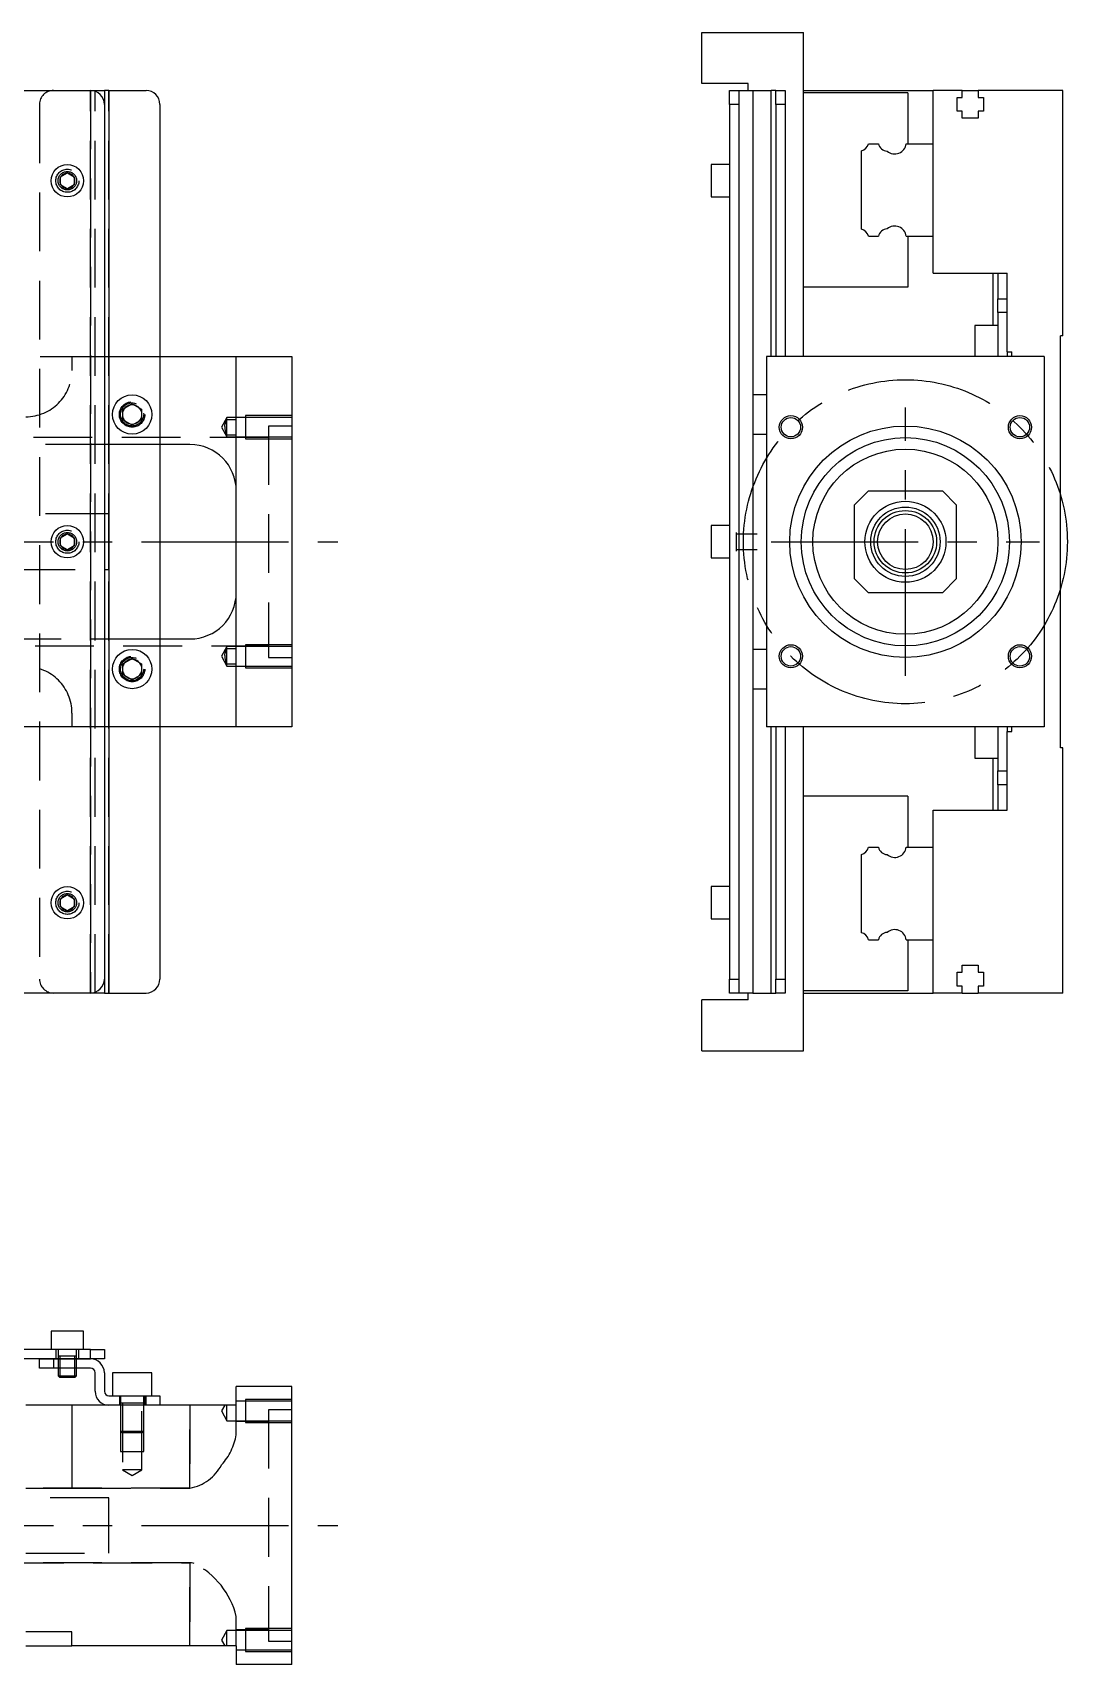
# Model space of a CAD drawing. Extents: x -15 to 642, y -285 to 112.
# Drawn here: x 418.5 to 642.1, y -242.5 to 110 of the extents above; entities that cross this region are included whole.
import ezdxf

# ---------------------------------------------------------------- set-up
doc = ezdxf.new("R2010")
doc.units = 0
doc.linetypes.add('CENTER', pattern=[50.8, 31.75, -6.35, 6.35, -6.35])
doc.linetypes.add('DASHED', pattern=[19.05, 12.7, -6.35])
doc.layers.get('0').update_dxf_attribs({"linetype": 'CONTINUOUS'})
doc.layers.add('CENTER', color=1, linetype='CENTER')

msp = doc.modelspace()

# ---------------------------------------------------------------- linework, layer by layer
at = {"color": 7, "linetype": 'CONTINUOUS'}
for p, q in [((563.1, 110), (585.1, 110)), ((563.1, 99), (563.1, 110)), ((585.1, 40), (585.1, 110)), ((573.1, 99), (563.1, 99)), ((573.1, 97.5), (573.1, 99)), ((3, 97.5), (431, 97.5)), ((431, 97.5), (434, 97.5)), ((434, 97.5), (434, 94.5)), ((435, 97.5), (434, 97.5)), ((435, 97.5), (435, -97.5)), ((435, 97.5), (443, 97.5)), ((569.1, 97.5), (571.1, 97.5)), ((569.1, 94.5), (569.1, 97.5)), ((571.1, 97.5), (574.1, 97.5)), ((571.1, 97.5), (571.1, 94.5)), ((574.1, 97.5), (574.1, 31.75)), ((574.1, 97.5), (578.1, 97.5)), ((578.1, 40), (578.1, 97.5)), ((579.1, 97.5), (578.1, 97.5)), ((579.1, 97.5), (581.1, 97.5)), ((579.1, 94.5), (579.1, 97.5)), ((581.1, 97.5), (581.1, 94.5)), ((585.1, 97.5), (613.1, 97.5)), ((607.6, 97), (585.1, 97)), ((607.6, 97), (607.6, 86)), ((613.1, 86), (613.1, 97.5)), ((619.4, 97.5), (613.1, 97.5)), ((618.25, 96), (619.4, 96)), ((618.25, 93), (618.25, 96)), ((619.4, 97.5), (622.8, 97.5)), ((619.4, 96), (619.4, 97.5)), ((622.8, 97.5), (622.8, 96)), ((641.1, 97.5), (622.8, 97.5)), ((622.8, 96), (623.95, 96)), ((623.95, 96), (623.95, 93)), ((641.1, 44.5), (641.1, 97.5)), ((434, 94.5), (434, -94.5)), ((446, 94.5), (446, -94.5)), ((571.1, 94.5), (569.1, 94.5)), ((569.1, 94.5), (569.1, -94.5)), ((571.1, 94.5), (571.1, -94.5)), ((581.1, 94.5), (579.1, 94.5)), ((579.1, 94.5), (579.1, 40)), ((580.2, 94.500006), (580.2, 94.499148)), ((581.1, 94.5), (581.1, 40)), ((619.4, 93), (618.25, 93)), ((619.4, 91.5), (619.4, 93)), ((622.8, 93), (622.8, 91.5)), ((623.95, 93), (622.8, 93)), ((622.8, 91.5), (619.4, 91.5)), ((599.139608, 86), (601.260392, 86)), ((607.281934, 86), (613.1, 86)), ((613.1, 66), (613.1, 86)), ((613.1, 66), (613.1, 86)), ((565.1, 81.5), (565.1, 78)), ((569.1, 81.5), (565.1, 81.5)), ((597.6, 67.539608), (597.6, 84.460392)), ((424.5, 78.866026), (426, 79.73205)), ((424.5, 77.133974), (424.5, 78.866026)), ((426, 79.73205), (427.5, 78.866026)), ((427.5, 78.866026), (427.5, 77.133974)), ((565.1, 78), (565.1, 74.5)), ((426, 76.26795), (424.5, 77.133974)), ((427.5, 77.133974), (426, 76.26795)), ((565.1, 74.5), (569.1, 74.5)), ((599.139608, 66), (601.260392, 66)), ((607.281934, 66), (613.1, 66)), ((607.6, 66), (607.6, 55)), ((613.1, 58), (613.1, 66)), ((613.1, 58), (629.1, 58)), ((626.1, 46.75), (626.1, 58)), ((627.1, 58), (627.1, 52.5)), ((629.1, 41), (629.1, 58)), ((607.6, 55), (585.1, 55)), ((627.1, 52.5), (629.1, 52.5)), ((627.1, 49.5), (627.1, 52.5)), ((629.1, 49.5), (627.1, 49.5)), ((627.1, 49.5), (627.1, 40)), ((622.1, 46.75), (622.1, 42.5)), ((627.1, 46.75), (622.1, 46.75)), ((622.1, 42.5), (622.1, 40)), ((641.1, 44.5), (640.6, 44.5)), ((640.6, -44.5), (640.6, 44.5)), ((446, 40), (462.5, 40)), ((462.5, -40), (462.5, 40)), ((462.5, 40), (474.5, 40)), ((474.5, 40), (474.5, -40)), ((637.1, 40), (577.1, 40)), ((577.1, 40), (577.1, -40)), ((629.1, 41), (630.1, 41)), ((629.1, 41), (629.1, 40)), ((630.1, 40), (630.1, 41)), ((637.1, 40), (637.1, -40)), ((574.1, 31.75), (574.1, 27.5)), ((577.1, 31.75), (574.1, 31.75)), ((438, 28.6547), (440, 29.809402)), ((438, 26.3453), (438, 28.6547)), ((440, 29.809402), (442, 28.6547)), ((442, 28.6547), (442, 26.3453)), ((440, 25.190598), (438, 26.3453)), ((442, 26.3453), (440, 25.190598)), ((574.1, 27.5), (574.1, 23.25)), ((574.1, 23.25), (574.1, -23.25)), ((574.1, 23.25), (577.1, 23.25)), ((452.5, 21), (446, 21)), ((599.1, 11), (596.1, 8)), ((599.1, 11), (615.1, 11)), ((618.1, 8), (615.1, 11)), ((596.1, -8), (596.1, 8)), ((618.1, 8), (618.1, -8)), ((424.5, 0.866026), (426, 1.73205)), ((424.5, -0.866026), (424.5, 0.866026)), ((426, 1.73205), (427.5, 0.866026)), ((427.5, 0.866026), (427.5, -0.866026)), ((565.1, 3.5), (565.1, 0)), ((569.1, 3.5), (565.1, 3.5)), ((565.1, 0), (565.1, -3.5)), ((570.5, 2.000006), (570.5, 1.41499)), ((571.1, 1.65), (570.5, 1.65)), ((570.5, 1.41499), (570.5, 0)), ((570.5, 0), (570.5, -1.415062)), ((573.1, 1.65), (571.1, 1.65)), ((575.1, 1.65), (573.1, 1.65)), ((426, -1.73205), (424.5, -0.866026)), ((427.5, -0.866026), (426, -1.73205)), ((565.1, -3.5), (569.1, -3.5)), ((570.5, -1.415062), (570.5, -2.000006)), ((570.5, -1.65), (571.1, -1.65)), ((571.1, -1.65), (573.1, -1.65)), ((573.1, -1.65), (575.1, -1.65)), ((596.1, -8), (599.1, -11)), ((615.1, -11), (618.1, -8)), ((615.1, -11), (599.1, -11)), ((446, -21), (452.5, -21)), ((574.1, -23.25), (574.1, -27.5)), ((577.1, -23.25), (574.1, -23.25)), ((438, -26.3453), (440, -25.190598)), ((438, -28.6547), (438, -26.3453)), ((440, -25.190598), (442, -26.3453)), ((442, -26.3453), (442, -28.6547)), ((574.1, -27.5), (574.1, -31.75)), ((440, -29.809402), (438, -28.6547)), ((442, -28.6547), (440, -29.809402)), ((574.1, -31.75), (574.1, -97.5)), ((574.1, -31.75), (577.1, -31.75)), ((462.5, -40), (446, -40)), ((474.5, -40), (462.5, -40)), ((637.1, -40), (577.1, -40)), ((578.1, -97.5), (578.1, -40)), ((579.1, -40), (579.1, -94.5)), ((581.1, -40), (581.1, -94.5)), ((585.1, -110), (585.1, -40)), ((622.1, -40), (622.1, -42.5)), ((627.1, -40), (627.1, -49.5)), ((629.1, -40), (629.1, -41)), ((629.1, -58), (629.1, -41)), ((629.1, -41), (630.1, -41)), ((630.1, -41), (630.1, -40)), ((622.1, -42.5), (622.1, -46.75)), ((641.1, -44.5), (640.6, -44.5)), ((641.1, -97.5), (641.1, -44.5)), ((622.1, -46.75), (627.1, -46.75)), ((626.1, -58), (626.1, -46.75)), ((627.1, -49.5), (629.1, -49.5)), ((627.1, -52.5), (627.1, -49.5)), ((629.1, -52.5), (627.1, -52.5)), ((627.1, -52.5), (627.1, -58)), ((607.6, -55), (585.1, -55)), ((607.6, -55), (607.6, -66)), ((613.1, -66), (613.1, -58)), ((613.1, -58), (629.1, -58)), ((599.139608, -66), (601.260392, -66)), ((607.281934, -66), (613.1, -66)), ((613.1, -86), (613.1, -66)), ((613.1, -86), (613.1, -66)), ((597.6, -84.460392), (597.6, -67.539608)), ((424.5, -77.133974), (426, -76.26795)), ((424.5, -78.866026), (424.5, -77.133974)), ((426, -76.26795), (427.5, -77.133974)), ((427.5, -77.133974), (427.5, -78.866026)), ((565.1, -74.5), (565.1, -78)), ((569.1, -74.5), (565.1, -74.5)), ((426, -79.73205), (424.5, -78.866026)), ((427.5, -78.866026), (426, -79.73205)), ((565.1, -78), (565.1, -81.5)), ((565.1, -81.5), (569.1, -81.5)), ((599.139608, -86), (601.260392, -86)), ((607.281934, -86), (613.1, -86)), ((607.6, -86), (607.6, -97)), ((613.1, -97.5), (613.1, -86)), ((619.4, -91.5), (622.8, -91.5)), ((619.4, -93), (619.4, -91.5)), ((622.8, -91.5), (622.8, -93)), ((434, -94.5), (434, -97.5)), ((569.1, -94.5), (571.1, -94.5)), ((569.1, -97.5), (569.1, -94.5)), ((571.1, -94.5), (571.1, -97.5)), ((579.1, -94.5), (581.1, -94.5)), ((579.1, -97.5), (579.1, -94.5)), ((581.1, -94.5), (581.1, -97.5)), ((618.25, -93), (619.4, -93)), ((618.25, -96), (618.25, -93)), ((622.8, -93), (623.95, -93)), ((623.95, -93), (623.95, -96)), ((431, -97.5), (3, -97.5)), ((434, -97.5), (431, -97.5)), ((434, -97.5), (435, -97.5)), ((435, -97.5), (443, -97.5)), ((571.1, -97.5), (569.1, -97.5)), ((574.1, -97.5), (571.1, -97.5)), ((573.1, -99), (573.1, -97.5)), ((574.1, -97.5), (578.1, -97.5)), ((578.1, -97.5), (579.1, -97.5)), ((581.1, -97.5), (579.1, -97.5)), ((607.6, -97), (585.1, -97)), ((585.1, -97.5), (613.1, -97.5)), ((619.4, -97.5), (613.1, -97.5)), ((619.4, -96), (618.25, -96)), ((619.4, -97.5), (619.4, -96)), ((619.4, -97.5), (622.8, -97.5)), ((622.8, -96), (622.8, -97.5)), ((623.95, -96), (622.8, -96)), ((641.1, -97.5), (622.8, -97.5)), ((563.1, -110), (563.1, -99)), ((573.1, -99), (563.1, -99)), ((563.1, -110), (585.1, -110)), ((429.5, -170.55), (422.5, -170.55)), ((422.5, -170.55), (422.5, -174.55)), ((429.5, -174.55), (429.5, -170.55)), ((431, -174.55), (317, -174.55)), ((431, -176.55), (431, -174.55)), ((431, -174.55), (434, -174.55)), ((434, -174.55), (434, -176.55)), ((423, -176.55), (317, -176.55)), ((420, -178.55), (420, -176.55)), ((423, -178.55), (420, -178.55)), ((423, -176.55), (423, -178.55)), ((423, -176.55), (431, -176.55)), ((431, -176.55), (423, -176.55)), ((431, -178.55), (423, -178.55)), ((424, -178.55), (424, -180.2)), ((424.35, -178.55), (424.35, -180.55)), ((427.65, -180.55), (427.65, -178.55)), ((428, -180.2), (428, -178.55)), ((434, -176.55), (431, -176.55)), ((432, -183.55), (432, -179.55)), ((434, -179.55), (434, -183.55)), ((444.25, -179.55), (435.75, -179.55)), ((435.75, -179.55), (435.75, -184.55)), ((444.25, -184.55), (444.25, -179.55)), ((424, -180.2), (428, -180.2)), ((424, -180.2), (424.35, -180.55)), ((427.65, -180.55), (424.35, -180.55)), ((427.65, -180.55), (428, -180.2)), ((474.5, -182.55), (462.5, -182.55)), ((462.5, -186.55), (462.5, -182.55)), ((474.5, -242.55), (474.5, -182.55)), ((427, -186.55), (417, -186.55)), ((435, -186.55), (427, -186.55)), ((427, -186.55), (427, -204.55)), ((435, -184.55), (443, -184.55)), ((443, -186.55), (435, -186.55)), ((443, -186.55), (443, -184.55)), ((443, -184.55), (446, -184.55)), ((446, -186.55), (443, -186.55)), ((446, -184.55), (446, -186.55)), ((462.5, -186.55), (446, -186.55)), ((427, -204.55), (417, -204.55)), ((427, -235.55), (417, -235.55)), ((427, -238.55), (427, -235.55)), ((417, -238.55), (427, -238.55)), ((462.5, -238.55), (427, -238.55)), ((462.5, -238.55), (462.5, -242.55)), ((474.5, -242.55), (462.5, -242.55))]:
    msp.add_line(p, q, dxfattribs=at)
at = {"color": 3, "linetype": 'DASHED'}
for p, q in [((431, -97.5), (431, 97.5)), ((431, 97.5), (431, -97.5)), ((432, -97.5), (432, 97.5)), ((435, -97.5), (435, 97.5)), ((420, 94.5), (420, -94.5)), ((427.973226, 78.326156), (428, 78)), ((382, 40), (427, 40)), ((427, 40), (427, 37)), ((427, 40), (434, 40)), ((434, 40), (446, 40)), ((442.483582, 27.786038), (442.5, 27.5)), ((460.5, 26.848738), (459.287564, 24.748738)), ((459.287564, 24.748738), (460.5, 22.648738)), ((460.016436, 24.911344), (460.060666, 25.226886)), ((460.060666, 25.226886), (460.163852, 25.611128)), ((460.163852, 25.611128), (460.302956, 25.985522)), ((460.302956, 25.985522), (460.5, 26.435254)), ((464.5, 26.848738), (460.5, 26.848738)), ((460.5, 26.435254), (460.5, 26.848738)), ((460.5, 23.06222), (460.5, 26.435794)), ((460.5, 26.435254), (462.5, 26.435254)), ((464.5, 27.248732), (464.5, 22.248742)), ((474.5, 27.248732), (464.5, 27.248732)), ((474.5, 26.848738), (464.5, 26.848738)), ((469.5, 25), (469.5, -25)), ((474.5, 25), (469.5, 25)), ((469.5, 22.5), (400, 22.5)), ((460.5, 22.648738), (460.5, 23.06222)), ((462.5, 23.06222), (460.5, 23.06222)), ((460.5, 22.648738), (464.5, 22.648738)), ((464.5, 22.648738), (474.5, 22.648738)), ((464.5, 22.248742), (474.5, 22.248742)), ((434, 21), (412, 21)), ((446, 21), (434, 21)), ((434, 6), (415, 6)), ((435, 6), (434, 6)), ((435, -6), (435, 6)), ((427.973226, 0.326156), (428, 0)), ((415, -6), (434, -6)), ((434, -6), (435, -6)), ((412, -21), (434, -21)), ((434, -21), (446, -21)), ((400, -22.5), (469.5, -22.5)), ((460.5, -22.648738), (459.287564, -24.748738)), ((460.016436, -24.586132), (460.060666, -24.27059)), ((460.060666, -24.27059), (460.163852, -23.886348)), ((460.163852, -23.886348), (460.302956, -23.511954)), ((460.302956, -23.511954), (460.5, -23.06222)), ((464.5, -22.648738), (460.5, -22.648738)), ((460.5, -23.06222), (460.5, -22.648738)), ((460.5, -26.435254), (460.5, -23.06168)), ((460.5, -23.06222), (462.5, -23.06222)), ((464.5, -22.248742), (464.5, -27.248732)), ((474.5, -22.248742), (464.5, -22.248742)), ((474.5, -22.648738), (464.5, -22.648738)), ((437.5, -27.5), (437.52689, -27.134318)), ((459.287564, -24.748738), (460.5, -26.848738)), ((460.5, -26.848738), (460.5, -26.435254)), ((462.5, -26.435254), (460.5, -26.435254)), ((460.5, -26.848738), (464.5, -26.848738)), ((464.5, -26.848738), (474.5, -26.848738)), ((464.5, -27.248732), (474.5, -27.248732)), ((469.5, -25), (474.5, -25)), ((427, -37), (427, -40)), ((427, -40), (382, -40)), ((434, -40), (427, -40)), ((446, -40), (434, -40)), ((427.973226, -77.673844), (428, -78)), ((423.5, -174.55), (423.5, -176.55)), ((428.000006, -175.95), (423.999994, -175.95)), ((424, -174.55), (424, -178.55)), ((424.35, -175.95), (424.35, -178.55)), ((427.65, -178.55), (427.65, -175.95)), ((428, -178.55), (428, -174.55)), ((428.5, -176.55), (428.5, -174.55)), ((420, -176.55), (423, -176.55)), ((424.000006, -176.55), (424.000006, -178.55)), ((427.999994, -178.55), (427.999994, -176.55)), ((437.25, -184.55), (437.25, -186.55)), ((442.500006, -186.15), (437.499994, -186.15)), ((437.500006, -184.55), (437.500006, -196.55)), ((437.9, -186.15), (437.9, -200.55)), ((442.1, -200.55), (442.1, -186.15)), ((442.499994, -196.55), (442.499994, -184.55)), ((442.75, -186.55), (442.75, -184.55)), ((452.5, -186.55), (452.5, -204.472252)), ((452.5, -204.472252), (452.5, -186.55)), ((460.009982, -186.55), (459.287564, -187.801262)), ((460.5, -189.901262), (460.5, -186.55)), ((464.5, -185.701262), (462.5, -185.701262)), ((462.5, -192.922214), (462.5, -186.55)), ((464.5, -185.301268), (464.5, -190.301258)), ((474.5, -185.301268), (464.5, -185.301268)), ((474.5, -185.701262), (464.5, -185.701262)), ((459.287564, -187.801262), (460.5, -189.901262)), ((460.5, -189.901262), (464.5, -189.901262)), ((469.5, -190.05), (462.5, -190.05)), ((464.5, -189.901262), (474.5, -189.901262)), ((464.5, -190.301258), (474.5, -190.301258)), ((469.5, -187.55), (469.5, -237.55)), ((474.5, -187.55), (469.5, -187.55)), ((437.5, -192.15), (442.5, -192.15)), ((437.5, -192.15), (437.9, -192.55)), ((442.1, -192.55), (437.9, -192.55)), ((442.1, -192.55), (442.5, -192.15)), ((437.500006, -196.55), (442.499994, -196.55)), ((442.1, -200.55), (437.9, -200.55)), ((437.9, -200.55), (440, -201.762436)), ((440, -201.762436), (442.1, -200.55)), ((452.5, -204.472252), (412, -204.472252)), ((417, -204.472252), (427, -204.472252)), ((427, -204.472252), (452.5, -204.472252)), ((435, -206.55), (417, -206.55)), ((435, -212.55), (435, -206.55)), ((435, -218.55), (435, -212.55)), ((417, -218.55), (435, -218.55)), ((452.5, -220.627748), (412.562908, -220.627748)), ((412.562908, -220.627748), (452.5, -220.627748)), ((452.5, -220.627748), (452.5, -238.55)), ((452.5, -238.55), (452.5, -220.627748)), ((452.847748, -220.643532), (452.5, -220.627748)), ((453.192382, -220.689862), (452.847748, -220.643532)), ((453.427222, -220.738996), (453.192382, -220.689862)), ((462.5, -238.55), (462.5, -232.177786)), ((460.5, -235.198738), (459.287564, -237.298738)), ((460.5, -238.55), (460.5, -235.198738)), ((464.5, -235.198738), (460.5, -235.198738)), ((462.5, -235.05), (469.5, -235.05)), ((464.5, -234.798742), (464.5, -239.798732)), ((474.5, -234.798742), (464.5, -234.798742)), ((474.5, -235.198738), (464.5, -235.198738)), ((459.287564, -237.298738), (460.009982, -238.55)), ((462.5, -239.398738), (464.5, -239.398738)), ((464.5, -239.398738), (474.5, -239.398738)), ((469.5, -237.55), (474.5, -237.55)), ((464.5, -239.798732), (474.5, -239.798732))]:
    msp.add_line(p, q, dxfattribs=at)
at = {"color": 7, "linetype": 'CONTINUOUS'}
for centre, radius in [((426, 78), 3.5), ((440, 27.5), 4.25), ((582.351262, 24.748738), 2.1), ((607.1, 0), 25), ((631.848738, 24.748738), 2.1), ((607.1, 0), 22.5), ((607.1, 0), 20), ((607.1, 0), 8.75), ((607.1, 0), 7.5), ((607.1, 0), 6.75), ((607.1, 0), 6), ((426, 0), 3.5), ((440, -27.5), 4.25), ((582.351262, -24.748738), 2.1), ((631.848738, -24.748738), 2.1), ((426, -78), 3.5)]:
    msp.add_circle(centre, radius, dxfattribs=at)
at = {"color": 3, "linetype": 'DASHED'}
for centre, radius in [((426, 78), 2.5), ((426, 78), 2), ((440, 27.5), 2.75), ((440, 27.5), 2.5), ((426, 0), 2.5), ((426, 0), 2), ((440, -27.5), 2.75), ((440, -27.5), 2.5), ((426, -78), 2.5), ((426, -78), 2)]:
    msp.add_circle(centre, radius, dxfattribs=at)
at = {"color": 3, "linetype": 'CONTINUOUS'}
for centre in [(582.351262, 24.748738), (631.848738, 24.748738), (582.351262, -24.748738), (631.848738, -24.748738)]:
    msp.add_circle(centre, 2.5, dxfattribs=at)
at = {"color": 3, "linetype": 'DASHED'}
for centre, radius, start, end in [((423, 94.5), 3, 90, 180), ((417, 37), 10, 270, 0), ((463.951784, 24.952686), 3.935565, 180.60188226, 208.70854311), ((463.95178, -24.544789), 3.935561, 180.60189743, 208.70855827), ((417, -37), 10, 0, 90), ((423, -94.5), 3, 180, 270), ((449.582141, -190.700248), 13.107563, 318.13815045, 350.240215), ((450.676893, -194.815691), 9.827151, 280.6912945, 331.88008694), ((445.4387, -236.392635), 17.574211, 13.87659517, 62.96341554)]:
    msp.add_arc(centre, radius, start, end, dxfattribs=at)
at = {"color": 7, "linetype": 'CONTINUOUS'}
for centre, radius, start, end in [((431, 94.5), 3, 0, 90), ((443, 94.5), 3, 0, 90), ((597.1, 86.5), 2.1, 283.774147, 346.225853), ((603.3, 86.5), 2.1, 193.774147, 266.465409), ((604.8, 86.3), 2.5, 229.323534, 353.107897), ((426, 78), 1.65, 155.380023, 180), ((426, 78), 1.65, 180, 204.619977), ((426, 78), 1.65, 144.619977, 155.380023), ((426, 78), 1.65, 95.380023, 144.619977), ((426, 78), 1.65, 84.619977, 95.380023), ((426, 78), 1.65, 35.380023, 84.619977), ((426, 78), 1.65, 24.619977, 35.380023), ((426, 78), 1.65, 335.380023, 24.619977), ((426, 78), 1.65, 204.619977, 215.380023), ((426, 78), 1.65, 215.380023, 264.619977), ((426, 78), 1.65, 264.619977, 275.380023), ((426, 78), 1.65, 275.380023, 324.619977), ((426, 78), 1.65, 324.619977, 335.380023), ((597.1, 65.5), 2.1, 13.774147, 76.225853), ((603.3, 65.5), 2.1, 93.534591, 166.225853), ((604.8, 65.7), 2.5, 6.892103, 130.676466), ((440, 27.5), 2.1, 137.75279, 162.24721), ((440, 27.5), 2.1, 102.24721, 137.75279), ((440, 27.5), 2.1, 77.75279, 102.24721), ((440, 27.5), 2.1, 42.24721, 77.75279), ((440, 27.5), 2.1, 17.75279, 42.24721), ((440, 27.5), 2.1, 162.24721, 180), ((440, 27.5), 2.1, 180, 197.75279), ((440, 27.5), 2.1, 197.75279, 222.24721), ((440, 27.5), 2.1, 222.24721, 257.75279), ((440, 27.5), 2.1, 257.75279, 282.24721), ((440, 27.5), 2.1, 282.24721, 317.75279), ((440, 27.5), 2.1, 317.75279, 342.24721), ((440, 27.5), 2.1, 342.24721, 17.75279), ((452.5, 11), 10, 0, 90), ((426, 0), 1.65, 155.380023, 180), ((426, 0), 1.65, 180, 204.619977), ((426, 0), 1.65, 144.619977, 155.380023), ((426, 0), 1.65, 95.380023, 144.619977), ((426, 0), 1.65, 84.619977, 95.380023), ((426, 0), 1.65, 35.380023, 84.619977), ((426, 0), 1.65, 24.619977, 35.380023), ((426, 0), 1.65, 335.380023, 24.619977), ((426, 0), 1.65, 204.619977, 215.380023), ((426, 0), 1.65, 215.380023, 264.619977), ((426, 0), 1.65, 264.619977, 275.380023), ((426, 0), 1.65, 275.380023, 324.619977), ((426, 0), 1.65, 324.619977, 335.380023), ((452.5, -11), 10, 270, 0), ((440, -27.5), 2.1, 162.24721, 180), ((440, -27.5), 2.1, 180, 197.75279), ((440, -27.5), 2.1, 137.75279, 162.24721), ((440, -27.5), 2.1, 197.75279, 222.24721), ((440, -27.5), 2.1, 102.24721, 137.75279), ((440, -27.5), 2.1, 77.75279, 102.24721), ((440, -27.5), 2.1, 42.24721, 77.75279), ((440, -27.5), 2.1, 17.75279, 42.24721), ((440, -27.5), 2.1, 317.75279, 342.24721), ((440, -27.5), 2.1, 342.24721, 17.75279), ((440, -27.5), 2.1, 222.24721, 257.75279), ((440, -27.5), 2.1, 257.75279, 282.24721), ((440, -27.5), 2.1, 282.24721, 317.75279), ((597.1, -65.5), 2.1, 283.774147, 346.225853), ((603.3, -65.5), 2.1, 193.774147, 266.465409), ((604.8, -65.7), 2.5, 229.323534, 353.107897), ((426, -78), 1.65, 155.380023, 180), ((426, -78), 1.65, 144.619977, 155.380023), ((426, -78), 1.65, 95.380023, 144.619977), ((426, -78), 1.65, 84.619977, 95.380023), ((426, -78), 1.65, 35.380023, 84.619977), ((426, -78), 1.65, 24.619977, 35.380023), ((426, -78), 1.65, 335.380023, 24.619977), ((426, -78), 1.65, 180, 204.619977), ((426, -78), 1.65, 204.619977, 215.380023), ((426, -78), 1.65, 215.380023, 264.619977), ((426, -78), 1.65, 264.619977, 275.380023), ((426, -78), 1.65, 275.380023, 324.619977), ((426, -78), 1.65, 324.619977, 335.380023), ((597.1, -86.5), 2.1, 13.774147, 76.225853), ((603.3, -86.5), 2.1, 93.534591, 166.225853), ((604.8, -86.3), 2.5, 6.892103, 130.676466), ((431, -94.5), 3, 270, 0), ((443, -94.5), 3, 270, 0), ((431, -179.55), 3, 0, 90), ((431, -179.55), 1, 0, 90), ((435, -183.55), 3, 180, 270), ((435, -183.55), 1, 180, 270)]:
    msp.add_arc(centre, radius, start, end, dxfattribs=at)
at = {"layer": 'CENTER', "color": 1, "linetype": 'CENTER'}
for p, q in [((607.1, -29), (607.1, 29)), ((-15.168461, 0), (484.454308, 0)), ((578.1, 0), (636.1, 0)), ((-15.168461, -212.55), (484.454308, -212.55))]:
    msp.add_line(p, q, dxfattribs=at)
msp.add_circle((607.1, 0), 35.000001, dxfattribs=at)

doc.saveas('drawing.dxf')
